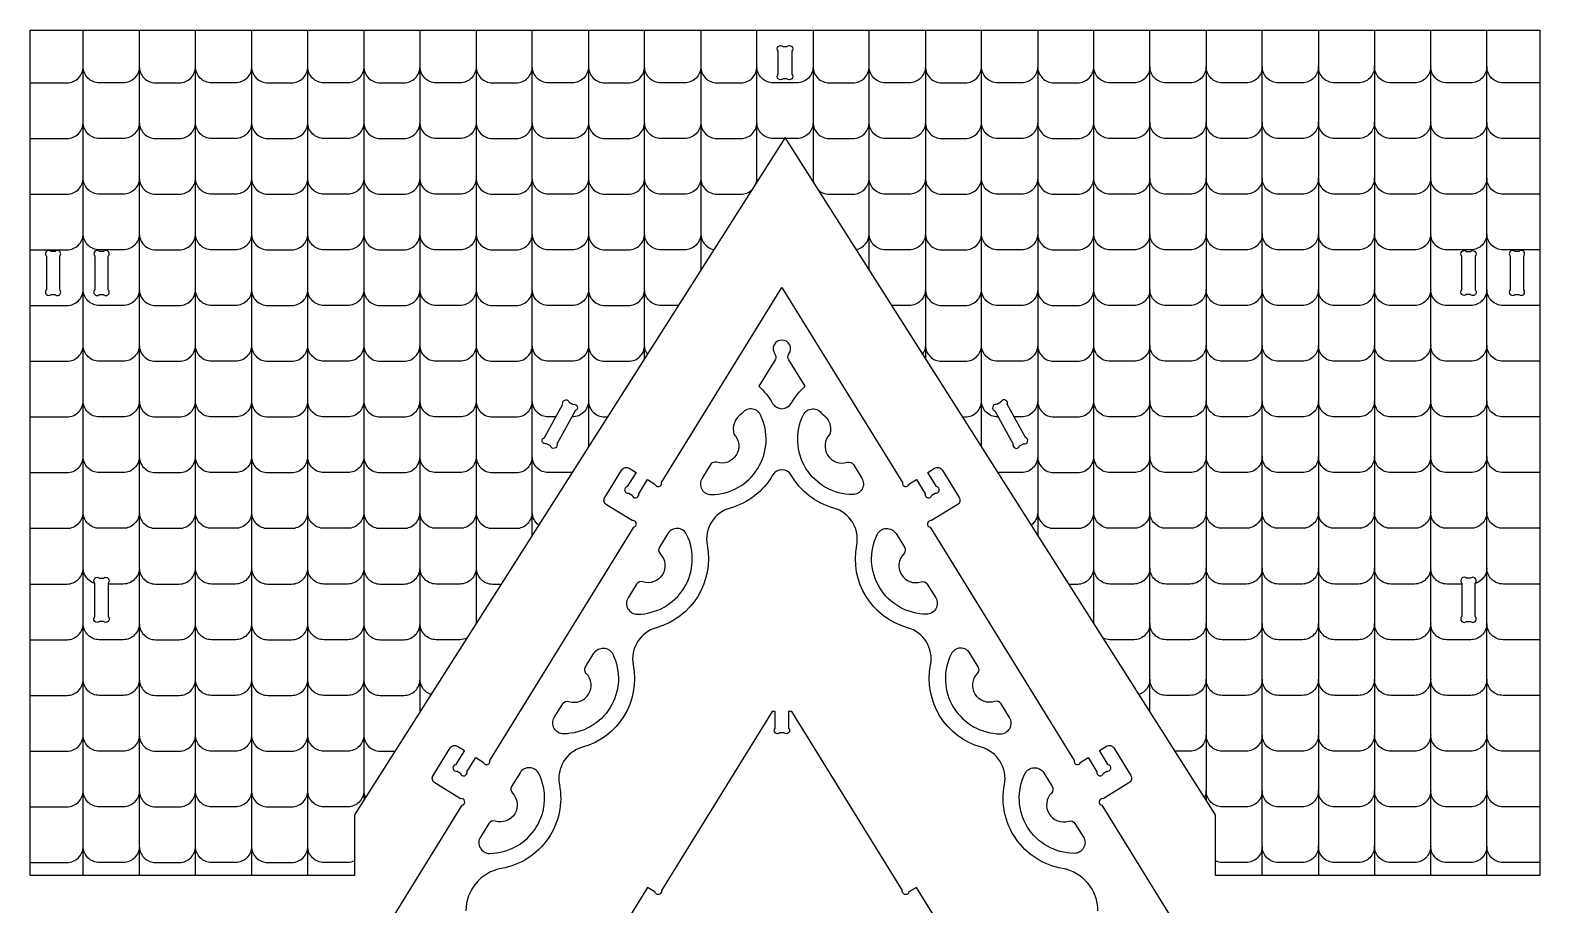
# Model space of a CAD drawing. Extents: x 3386 to 4524, y 988 to 1722.
# Drawn here: x 3609.8 to 3946.6, y 1273.4 to 1468.5 of the extents above; entities that cross this region are included whole.
import ezdxf

# ---------------------------------------------------------------- set-up
doc = ezdxf.new("R2010")
doc.units = 0
doc.header["$MEASUREMENT"] = 0
doc.layers.add('LAYER1', color=18, linetype='CONTINUOUS')

msp = doc.modelspace()

# ---------------------------------------------------------------- linework, layer by layer
at = {"layer": 'LAYER1'}
msp.add_lwpolyline([(3682.21, 1293.49), (3682.21, 1279.98), (3609.85, 1279.98), (3609.85, 1468.47), (3946.57, 1468.47), (3946.57, 1279.98), (3874.21, 1279.98), (3874.21, 1293.49), (3778.21, 1444.53)], close=True, dxfattribs=at)
for points in [[(3621.66, 1279.98), (3621.66, 1468.47)], [(3634.19, 1468.47), (3634.19, 1279.98)], [(3646.71, 1279.98), (3646.71, 1468.47)], [(3659.23, 1468.47), (3659.23, 1279.98)], [(3671.76, 1279.98), (3671.76, 1468.47)], [(3684.28, 1468.47), (3684.28, 1296.75)], [(3696.8, 1316.46), (3696.8, 1468.47)], [(3709.33, 1468.47), (3709.33, 1336.16)], [(3721.85, 1355.86), (3721.85, 1468.47)], [(3734.38, 1468.47), (3734.38, 1375.57)], [(3746.9, 1395.27), (3746.9, 1468.47)], [(3759.42, 1468.47), (3759.42, 1414.98)], [(3771.95, 1434.68), (3771.95, 1468.47)], [(3784.47, 1468.47), (3784.47, 1434.68)], [(3796.99, 1414.98), (3796.99, 1468.47)], [(3809.52, 1468.47), (3809.52, 1395.27)], [(3822.04, 1375.57), (3822.04, 1468.47)], [(3834.57, 1468.47), (3834.57, 1355.86)], [(3847.09, 1336.16), (3847.09, 1468.47)], [(3859.61, 1316.46), (3859.61, 1468.47)], [(3872.14, 1468.47), (3872.14, 1296.75)], [(3884.66, 1279.98), (3884.66, 1468.47)], [(3897.18, 1468.47), (3897.18, 1279.98)], [(3909.71, 1468.47), (3909.71, 1279.98)], [(3922.23, 1279.98), (3922.23, 1468.47)], [(3934.76, 1279.98), (3934.76, 1468.47)]]:
    msp.add_lwpolyline(points, dxfattribs=at)
for points in [[(3779.71, 1463.76), (3779.71, 1458.68, -1), (3778.65, 1457.62), (3777.77, 1457.62, -1), (3776.71, 1458.68), (3776.71, 1463.76, -1), (3777.77, 1464.82), (3778.65, 1464.82, -1)], [(3613.45, 1418.05), (3613.45, 1410.57, 1), (3614.51, 1409.51), (3615.39, 1409.51, 1), (3616.45, 1410.57), (3616.45, 1418.05, 1), (3615.39, 1419.11), (3614.51, 1419.11, 1)], [(3624.25, 1418.05), (3624.25, 1410.57, 1), (3625.31, 1409.51), (3626.19, 1409.51, 1), (3627.25, 1410.57), (3627.25, 1418.05, 1), (3626.19, 1419.11), (3625.31, 1419.11, 1)], [(3930.23, 1419.11), (3931.11, 1419.11, -1), (3932.17, 1418.05), (3932.17, 1410.57, -1), (3931.11, 1409.51), (3930.23, 1409.51, -1), (3929.17, 1410.57), (3929.17, 1418.05, -1)], [(3939.97, 1418.05), (3939.97, 1410.57, 1), (3941.03, 1409.51), (3941.91, 1409.51, 1), (3942.97, 1410.57), (3942.97, 1418.05, 1), (3941.91, 1419.11), (3941.03, 1419.11, 1)], [(3775.45, 1385.25, 0.575498), (3779.6, 1385.25, -0.077363), (3782.68, 1389.06), (3779.05, 1394.94, -0.303894), (3779.1, 1396.27, 0.612281), (3777.52, 1399.37, 0.612281), (3775.94, 1396.27, -0.303894), (3775.99, 1394.94), (3772.36, 1389.06, -0.077363)], [(3731.38, 1383.57), (3727.34, 1376.16, -1), (3725.89, 1375.74), (3725.01, 1376.22, -1), (3724.59, 1377.66), (3728.63, 1385.06, -1), (3730.07, 1385.49), (3730.95, 1385.01, -1)], [(3759.7, 1368.56, 0.589932), (3761.76, 1364.9, 0.55259), (3772.74, 1382.68, 0.589932), (3768.54, 1382.88, 0.344768), (3766.83, 1378.38, -0.782555), (3762.96, 1372.11, 0.344768), (3761.58, 1371.6)], [(3795.34, 1368.56, -0.589932), (3793.28, 1364.9, -0.55259), (3782.3, 1382.68, -0.589932), (3786.5, 1382.88, -0.344768), (3788.21, 1378.38, 0.782555), (3792.08, 1372.11, -0.344768), (3793.47, 1371.6)], [(3825.04, 1383.57), (3829.08, 1376.16, 1), (3830.52, 1375.74), (3831.4, 1376.22, 1), (3831.83, 1377.66), (3827.79, 1385.06, 1), (3826.34, 1385.49), (3825.46, 1385.01, 1)], [(3745.1, 1344.93), (3743.22, 1341.89, 0.589932), (3745.29, 1338.23, 0.55259), (3756.27, 1356.01, 0.589932), (3752.07, 1356.21), (3750.19, 1353.17, 0.344768), (3750.36, 1351.7, -0.782555), (3746.49, 1345.44, 0.344768)], [(3809.94, 1344.93), (3811.82, 1341.89, -0.589932), (3809.76, 1338.23, -0.55259), (3798.78, 1356.01, -0.589932), (3802.97, 1356.21), (3804.85, 1353.17, -0.344768), (3804.69, 1351.7, 0.782555), (3808.55, 1345.44, -0.344768)], [(3625.31, 1346.23), (3626.19, 1346.23, -1), (3627.25, 1345.17), (3627.25, 1337.7, -1), (3626.19, 1336.63), (3625.31, 1336.63, -1), (3624.25, 1337.7), (3624.25, 1345.17, -1)], [(3929.17, 1345.17), (3929.17, 1337.7, 1), (3930.23, 1336.63), (3931.11, 1336.63, 1), (3932.17, 1337.7), (3932.17, 1345.17, 1), (3931.11, 1346.23), (3930.23, 1346.23, 1)], [(3728.63, 1318.25, -0.344768), (3730.01, 1318.76, 0.782555), (3733.88, 1325.03, -0.344768), (3733.72, 1326.5), (3735.59, 1329.53, -0.589932), (3739.79, 1329.33, -0.55259), (3728.81, 1311.55, -0.589932), (3726.75, 1315.21)], [(3826.42, 1318.25, 0.344768), (3825.03, 1318.76, -0.782555), (3821.16, 1325.03, 0.344768), (3821.32, 1326.5), (3819.45, 1329.53, 0.589932), (3815.25, 1329.33, 0.55259), (3826.23, 1311.55, 0.589932), (3828.29, 1315.21)], [(3712.15, 1291.58), (3710.27, 1288.54, 0.589932), (3712.34, 1284.88, 0.55259), (3723.32, 1302.66, 0.589932), (3719.12, 1302.86), (3717.24, 1299.82, 0.344768), (3717.41, 1298.35, -0.782555), (3713.54, 1292.09, 0.344768)], [(3842.89, 1291.58), (3844.77, 1288.54, -0.589932), (3842.71, 1284.88, -0.55259), (3831.73, 1302.66, -0.589932), (3835.92, 1302.86), (3837.8, 1299.82, -0.344768), (3837.64, 1298.35, 0.782555), (3841.5, 1292.09, -0.344768)]]:
    msp.add_lwpolyline(points, format="xyb", close=True, dxfattribs=at)
for points in [[(3609.85, 1456.74), (3618.06, 1456.74, 0.414214), (3621.66, 1460.34)], [(3634.19, 1460.34, -0.414214), (3630.59, 1456.74), (3625.26, 1456.74, -0.414214), (3621.66, 1460.34)], [(3634.19, 1460.34, 0.414214), (3637.79, 1456.74), (3643.11, 1456.74, 0.414214), (3646.71, 1460.34)], [(3659.23, 1460.34, -0.414214), (3655.63, 1456.74), (3650.31, 1456.74, -0.414214), (3646.71, 1460.34)], [(3659.23, 1460.34, 0.414214), (3662.83, 1456.74), (3668.16, 1456.74, 0.414214), (3671.76, 1460.34)], [(3684.28, 1460.34, -0.414214), (3680.68, 1456.74), (3675.36, 1456.74, -0.414214), (3671.76, 1460.34)], [(3684.28, 1460.34, 0.414214), (3687.88, 1456.74), (3693.2, 1456.74, 0.414214), (3696.8, 1460.34)], [(3709.33, 1460.34, -0.414214), (3705.73, 1456.74), (3700.4, 1456.74, -0.414214), (3696.8, 1460.34)], [(3709.33, 1460.34, 0.414214), (3712.93, 1456.74), (3718.25, 1456.74, 0.414214), (3721.85, 1460.34)], [(3734.38, 1460.34, -0.414214), (3730.78, 1456.74), (3725.45, 1456.74, -0.414214), (3721.85, 1460.34)], [(3734.38, 1460.34, 0.414214), (3737.98, 1456.74), (3743.3, 1456.74, 0.414214), (3746.9, 1460.34)], [(3759.42, 1460.34, -0.414214), (3755.82, 1456.74), (3750.5, 1456.74, -0.414214), (3746.9, 1460.34)], [(3759.42, 1460.34, 0.414214), (3763.02, 1456.74), (3768.35, 1456.74, 0.414214), (3771.95, 1460.34)], [(3784.47, 1460.34, -0.414214), (3780.87, 1456.74), (3775.55, 1456.74, -0.414214), (3771.95, 1460.34)], [(3784.47, 1460.34, 0.414214), (3788.07, 1456.74), (3793.39, 1456.74, 0.414214), (3796.99, 1460.34)], [(3809.52, 1460.34, -0.414214), (3805.92, 1456.74), (3800.59, 1456.74, -0.414214), (3796.99, 1460.34)], [(3809.52, 1460.34, 0.414214), (3813.12, 1456.74), (3818.44, 1456.74, 0.414214), (3822.04, 1460.34)], [(3834.57, 1460.34, -0.414214), (3830.97, 1456.74), (3825.64, 1456.74, -0.414214), (3822.04, 1460.34)], [(3834.57, 1460.34, 0.414214), (3838.17, 1456.74), (3843.49, 1456.74, 0.414214), (3847.09, 1460.34)], [(3859.61, 1460.34, -0.414214), (3856.01, 1456.74), (3850.69, 1456.74, -0.414214), (3847.09, 1460.34)], [(3872.14, 1460.34, -0.414214), (3868.54, 1456.74), (3863.21, 1456.74, -0.414214), (3859.61, 1460.34)], [(3884.66, 1460.34, -0.414214), (3881.06, 1456.74), (3875.74, 1456.74, -0.414214), (3872.14, 1460.34)], [(3897.18, 1460.34, -0.414214), (3893.58, 1456.74), (3888.26, 1456.74, -0.414214), (3884.66, 1460.34)], [(3909.71, 1460.34, -0.414214), (3906.11, 1456.74), (3900.78, 1456.74, -0.414214), (3897.18, 1460.34)], [(3922.23, 1460.34, -0.414214), (3918.63, 1456.74), (3913.31, 1456.74, -0.414214), (3909.71, 1460.34)], [(3934.76, 1460.34, -0.414214), (3931.16, 1456.74), (3925.83, 1456.74, -0.414214), (3922.23, 1460.34)], [(3946.57, 1456.74), (3938.36, 1456.74, -0.414214), (3934.76, 1460.34)], [(3609.85, 1444.32), (3618.06, 1444.32, 0.414214), (3621.66, 1447.92)], [(3634.19, 1447.92, -0.414214), (3630.59, 1444.32), (3625.26, 1444.32, -0.414214), (3621.66, 1447.92)], [(3634.19, 1447.92, 0.414214), (3637.79, 1444.32), (3643.11, 1444.32, 0.414214), (3646.71, 1447.92)], [(3659.23, 1447.92, -0.414214), (3655.63, 1444.32), (3650.31, 1444.32, -0.414214), (3646.71, 1447.92)], [(3659.23, 1447.92, 0.414214), (3662.83, 1444.32), (3668.16, 1444.32, 0.414214), (3671.76, 1447.92)], [(3684.28, 1447.92, -0.414214), (3680.68, 1444.32), (3675.36, 1444.32, -0.414214), (3671.76, 1447.92)], [(3684.28, 1447.92, 0.414214), (3687.88, 1444.32), (3693.2, 1444.32, 0.414214), (3696.8, 1447.92)], [(3709.33, 1447.92, -0.414214), (3705.73, 1444.32), (3700.4, 1444.32, -0.414214), (3696.8, 1447.92)], [(3709.33, 1447.92, 0.414214), (3712.93, 1444.32), (3718.25, 1444.32, 0.414214), (3721.85, 1447.92)], [(3734.38, 1447.92, -0.414214), (3730.78, 1444.32), (3725.45, 1444.32, -0.414214), (3721.85, 1447.92)], [(3734.38, 1447.92, 0.414214), (3737.98, 1444.32), (3743.3, 1444.32, 0.414214), (3746.9, 1447.92)], [(3759.42, 1447.92, -0.414214), (3755.82, 1444.32), (3750.5, 1444.32, -0.414214), (3746.9, 1447.92)], [(3759.42, 1447.92, 0.414214), (3763.02, 1444.32), (3768.35, 1444.32, 0.414214), (3771.95, 1447.92)], [(3778.08, 1444.32), (3775.55, 1444.32, -0.414214), (3771.95, 1447.92)], [(3784.47, 1447.92, -0.414214), (3780.87, 1444.32), (3778.34, 1444.32)], [(3784.47, 1447.92, 0.414214), (3788.07, 1444.32), (3793.39, 1444.32, 0.414214), (3796.99, 1447.92)], [(3809.52, 1447.92, -0.414214), (3805.92, 1444.32), (3800.59, 1444.32, -0.414214), (3796.99, 1447.92)], [(3809.52, 1447.92, 0.414214), (3813.12, 1444.32), (3818.44, 1444.32, 0.414214), (3822.04, 1447.92)], [(3834.57, 1447.92, -0.414214), (3830.97, 1444.32), (3825.64, 1444.32, -0.414214), (3822.04, 1447.92)], [(3834.57, 1447.92, 0.414214), (3838.17, 1444.32), (3843.49, 1444.32, 0.414214), (3847.09, 1447.92)], [(3859.61, 1447.92, -0.414214), (3856.01, 1444.32), (3850.69, 1444.32, -0.414214), (3847.09, 1447.92)], [(3872.14, 1447.92, -0.414214), (3868.54, 1444.32), (3863.21, 1444.32, -0.414214), (3859.61, 1447.92)], [(3884.66, 1447.92, -0.414214), (3881.06, 1444.32), (3875.74, 1444.32, -0.414214), (3872.14, 1447.92)], [(3897.18, 1447.92, -0.414214), (3893.58, 1444.32), (3888.26, 1444.32, -0.414214), (3884.66, 1447.92)], [(3909.71, 1447.92, -0.414214), (3906.11, 1444.32), (3900.78, 1444.32, -0.414214), (3897.18, 1447.92)], [(3922.23, 1447.92, -0.414214), (3918.63, 1444.32), (3913.31, 1444.32, -0.414214), (3909.71, 1447.92)], [(3934.76, 1447.92, -0.414214), (3931.16, 1444.32), (3925.83, 1444.32, -0.414214), (3922.23, 1447.92)], [(3946.57, 1444.32), (3938.36, 1444.32, -0.414214), (3934.76, 1447.92)], [(3609.85, 1431.9), (3618.06, 1431.9, 0.414214), (3621.66, 1435.5)], [(3634.19, 1435.5, -0.414214), (3630.59, 1431.9), (3625.26, 1431.9, -0.414214), (3621.66, 1435.5)], [(3634.19, 1435.5, 0.414214), (3637.79, 1431.9), (3643.11, 1431.9, 0.414214), (3646.71, 1435.5)], [(3659.23, 1435.5, -0.414214), (3655.63, 1431.9), (3650.31, 1431.9, -0.414214), (3646.71, 1435.5)], [(3659.23, 1435.5, 0.414214), (3662.83, 1431.9), (3668.16, 1431.9, 0.414214), (3671.76, 1435.5)], [(3684.28, 1435.5, -0.414214), (3680.68, 1431.9), (3675.36, 1431.9, -0.414214), (3671.76, 1435.5)], [(3684.28, 1435.5, 0.414214), (3687.88, 1431.9), (3693.2, 1431.9, 0.414214), (3696.8, 1435.5)], [(3709.33, 1435.5, -0.414214), (3705.73, 1431.9), (3700.4, 1431.9, -0.414214), (3696.8, 1435.5)], [(3709.33, 1435.5, 0.414214), (3712.93, 1431.9), (3718.25, 1431.9, 0.414214), (3721.85, 1435.5)], [(3734.38, 1435.5, -0.414214), (3730.78, 1431.9), (3725.45, 1431.9, -0.414214), (3721.85, 1435.5)], [(3734.38, 1435.5, 0.414214), (3737.98, 1431.9), (3743.3, 1431.9, 0.414214), (3746.9, 1435.5)], [(3759.42, 1435.5, -0.414214), (3755.82, 1431.9), (3750.5, 1431.9, -0.414214), (3746.9, 1435.5)], [(3759.42, 1435.5, 0.414214), (3763.02, 1431.9), (3768.35, 1431.9, 0.188396), (3770.79, 1432.86)], [(3771.78, 1434.42, 0.076751), (3771.95, 1435.5)], [(3772.02, 1434.79, -0.049716), (3771.95, 1435.5)], [(3784.47, 1435.5, -0.049716), (3784.4, 1434.79)], [(3784.47, 1435.5, 0.076751), (3784.64, 1434.42)], [(3785.63, 1432.86, 0.188396), (3788.07, 1431.9), (3793.39, 1431.9, 0.414214), (3796.99, 1435.5)], [(3809.52, 1435.5, -0.414214), (3805.92, 1431.9), (3800.59, 1431.9, -0.414214), (3796.99, 1435.5)], [(3809.52, 1435.5, 0.414214), (3813.12, 1431.9), (3818.44, 1431.9, 0.414214), (3822.04, 1435.5)], [(3834.57, 1435.5, -0.414214), (3830.97, 1431.9), (3825.64, 1431.9, -0.414214), (3822.04, 1435.5)], [(3834.57, 1435.5, 0.414214), (3838.17, 1431.9), (3843.49, 1431.9, 0.414214), (3847.09, 1435.5)], [(3859.61, 1435.5, -0.414214), (3856.01, 1431.9), (3850.69, 1431.9, -0.414214), (3847.09, 1435.5)], [(3872.14, 1435.5, -0.414214), (3868.54, 1431.9), (3863.21, 1431.9, -0.414214), (3859.61, 1435.5)], [(3884.66, 1435.5, -0.414214), (3881.06, 1431.9), (3875.74, 1431.9, -0.414214), (3872.14, 1435.5)], [(3897.18, 1435.5, -0.414214), (3893.58, 1431.9), (3888.26, 1431.9, -0.414214), (3884.66, 1435.5)], [(3909.71, 1435.5, -0.414214), (3906.11, 1431.9), (3900.78, 1431.9, -0.414214), (3897.18, 1435.5)], [(3922.23, 1435.5, -0.414214), (3918.63, 1431.9), (3913.31, 1431.9, -0.414214), (3909.71, 1435.5)], [(3934.76, 1435.5, -0.414214), (3931.16, 1431.9), (3925.83, 1431.9, -0.414214), (3922.23, 1435.5)], [(3946.57, 1431.9), (3938.36, 1431.9, -0.414214), (3934.76, 1435.5)], [(3609.85, 1419.48), (3618.06, 1419.48, 0.414214), (3621.66, 1423.08)], [(3634.19, 1423.08, -0.414214), (3630.59, 1419.48), (3625.26, 1419.48, -0.414214), (3621.66, 1423.08)], [(3634.19, 1423.08, 0.414214), (3637.79, 1419.48), (3643.11, 1419.48, 0.414214), (3646.71, 1423.08)], [(3659.23, 1423.08, -0.414214), (3655.63, 1419.48), (3650.31, 1419.48, -0.414214), (3646.71, 1423.08)], [(3659.23, 1423.08, 0.414214), (3662.83, 1419.48), (3668.16, 1419.48, 0.414214), (3671.76, 1423.08)], [(3684.28, 1423.08, -0.414214), (3680.68, 1419.48), (3675.36, 1419.48, -0.414214), (3671.76, 1423.08)], [(3684.28, 1423.08, 0.414214), (3687.88, 1419.48), (3693.2, 1419.48, 0.414214), (3696.8, 1423.08)], [(3709.33, 1423.08, -0.414214), (3705.73, 1419.48), (3700.4, 1419.48, -0.414214), (3696.8, 1423.08)], [(3709.33, 1423.08, 0.414214), (3712.93, 1419.48), (3718.25, 1419.48, 0.414214), (3721.85, 1423.08)], [(3734.38, 1423.08, -0.414214), (3730.78, 1419.48), (3725.45, 1419.48, -0.414214), (3721.85, 1423.08)], [(3734.38, 1423.08, 0.414214), (3737.98, 1419.48), (3743.3, 1419.48, 0.414214), (3746.9, 1423.08)], [(3759.42, 1423.08, -0.414214), (3755.82, 1419.48), (3750.5, 1419.48, -0.414214), (3746.9, 1423.08)], [(3759.42, 1423.08, 0.358552), (3762.33, 1419.55)], [(3794.09, 1419.55, 0.358552), (3796.99, 1423.08)], [(3809.52, 1423.08, -0.414214), (3805.92, 1419.48), (3800.59, 1419.48, -0.414214), (3796.99, 1423.08)], [(3809.52, 1423.08, 0.414214), (3813.12, 1419.48), (3818.44, 1419.48, 0.414214), (3822.04, 1423.08)], [(3834.57, 1423.08, -0.414214), (3830.97, 1419.48), (3825.64, 1419.48, -0.414214), (3822.04, 1423.08)], [(3834.57, 1423.08, 0.414214), (3838.17, 1419.48), (3843.49, 1419.48, 0.414214), (3847.09, 1423.08)], [(3859.61, 1423.08, -0.414214), (3856.01, 1419.48), (3850.69, 1419.48, -0.414214), (3847.09, 1423.08)], [(3872.14, 1423.08, -0.414214), (3868.54, 1419.48), (3863.21, 1419.48, -0.414214), (3859.61, 1423.08)], [(3884.66, 1423.08, -0.414214), (3881.06, 1419.48), (3875.74, 1419.48, -0.414214), (3872.14, 1423.08)], [(3897.18, 1423.08, -0.414214), (3893.58, 1419.48), (3888.26, 1419.48, -0.414214), (3884.66, 1423.08)], [(3909.71, 1423.08, -0.414214), (3906.11, 1419.48), (3900.78, 1419.48, -0.414214), (3897.18, 1423.08)], [(3922.23, 1423.08, -0.414214), (3918.63, 1419.48), (3913.31, 1419.48, -0.414214), (3909.71, 1423.08)], [(3934.76, 1423.08, -0.414214), (3931.16, 1419.48), (3925.83, 1419.48, -0.414214), (3922.23, 1423.08)], [(3946.57, 1419.48), (3938.36, 1419.48, -0.414214), (3934.76, 1423.08)], [(3682.24, 1256.85), (3706.19, 1295.62, 1), (3705.84, 1297.09), (3700.11, 1300.63, -0.414214), (3699.72, 1302.28), (3703.5, 1308.4, -0.414214), (3705.15, 1308.79), (3706.69, 1307.85), (3704.72, 1304.67, 1), (3705.07, 1303.21), (3705.81, 1302.75, 1), (3707.27, 1303.09), (3709.24, 1306.27), (3710.89, 1305.25, 1), (3712.35, 1305.6), (3744.48, 1357.62, 1), (3744.14, 1359.09), (3738.4, 1362.63, -0.414214), (3738.01, 1364.28), (3741.8, 1370.4, -0.414214), (3743.45, 1370.8), (3744.98, 1369.85), (3743.02, 1366.67, 1), (3743.36, 1365.21), (3744.11, 1364.75, 1), (3745.57, 1365.09), (3747.53, 1368.27), (3749.18, 1367.25, 1), (3750.64, 1367.6), (3777.52, 1411.12), (3804.4, 1367.6, 1), (3805.86, 1367.25), (3807.51, 1368.27), (3809.47, 1365.09, 1), (3810.94, 1364.75), (3811.68, 1365.21, 1), (3812.03, 1366.67), (3810.06, 1369.85), (3811.59, 1370.8, -0.414214), (3813.25, 1370.4), (3817.03, 1364.28, -0.414214), (3816.64, 1362.63), (3810.91, 1359.09, 1), (3810.56, 1357.62), (3842.69, 1305.6, 1), (3844.16, 1305.25), (3845.81, 1306.27), (3847.77, 1303.09, 1), (3849.23, 1302.75), (3849.98, 1303.21, 1), (3850.32, 1304.67), (3848.36, 1307.85), (3849.89, 1308.79, -0.414214), (3851.54, 1308.4), (3855.32, 1302.28, -0.414214), (3854.93, 1300.63), (3849.2, 1297.09, 1), (3848.86, 1295.62), (3872.81, 1256.85, -0.139213)], [(3609.85, 1407.06), (3618.06, 1407.06, 0.414214), (3621.66, 1410.66)], [(3634.19, 1410.66, -0.414214), (3630.59, 1407.06), (3625.26, 1407.06, -0.414214), (3621.66, 1410.66)], [(3634.19, 1410.66, 0.414214), (3637.79, 1407.06), (3643.11, 1407.06, 0.414214), (3646.71, 1410.66)], [(3659.23, 1410.66, -0.414214), (3655.63, 1407.06), (3650.31, 1407.06, -0.414214), (3646.71, 1410.66)], [(3659.23, 1410.66, 0.414214), (3662.83, 1407.06), (3668.16, 1407.06, 0.414214), (3671.76, 1410.66)], [(3684.28, 1410.66, -0.414214), (3680.68, 1407.06), (3675.36, 1407.06, -0.414214), (3671.76, 1410.66)], [(3684.28, 1410.66, 0.414214), (3687.88, 1407.06), (3693.2, 1407.06, 0.414214), (3696.8, 1410.66)], [(3709.33, 1410.66, -0.414214), (3705.73, 1407.06), (3700.4, 1407.06, -0.414214), (3696.8, 1410.66)], [(3709.33, 1410.66, 0.414214), (3712.93, 1407.06), (3718.25, 1407.06, 0.414214), (3721.85, 1410.66)], [(3734.38, 1410.66, -0.414214), (3730.78, 1407.06), (3725.45, 1407.06, -0.414214), (3721.85, 1410.66)], [(3734.38, 1410.66, 0.414214), (3737.98, 1407.06), (3743.3, 1407.06, 0.414214), (3746.9, 1410.66)], [(3754.39, 1407.06), (3750.5, 1407.06, -0.414214), (3746.9, 1410.66)], [(3809.52, 1410.66, -0.414214), (3805.92, 1407.06), (3802.02, 1407.06)], [(3809.52, 1410.66, 0.414214), (3813.12, 1407.06), (3818.44, 1407.06, 0.414214), (3822.04, 1410.66)], [(3834.57, 1410.66, -0.414214), (3830.97, 1407.06), (3825.64, 1407.06, -0.414214), (3822.04, 1410.66)], [(3834.57, 1410.66, 0.414214), (3838.17, 1407.06), (3843.49, 1407.06, 0.414214), (3847.09, 1410.66)], [(3859.61, 1410.66, -0.414214), (3856.01, 1407.06), (3850.69, 1407.06, -0.414214), (3847.09, 1410.66)], [(3872.14, 1410.66, -0.414214), (3868.54, 1407.06), (3863.21, 1407.06, -0.414214), (3859.61, 1410.66)], [(3884.66, 1410.66, -0.414214), (3881.06, 1407.06), (3875.74, 1407.06, -0.414214), (3872.14, 1410.66)], [(3897.18, 1410.66, -0.414214), (3893.58, 1407.06), (3888.26, 1407.06, -0.414214), (3884.66, 1410.66)], [(3909.71, 1410.66, -0.414214), (3906.11, 1407.06), (3900.78, 1407.06, -0.414214), (3897.18, 1410.66)], [(3922.23, 1410.66, -0.414214), (3918.63, 1407.06), (3913.31, 1407.06, -0.414214), (3909.71, 1410.66)], [(3934.76, 1410.66, -0.414214), (3931.16, 1407.06), (3925.83, 1407.06, -0.414214), (3922.23, 1410.66)], [(3946.57, 1407.06), (3938.36, 1407.06, -0.414214), (3934.76, 1410.66)], [(3609.85, 1394.64), (3618.06, 1394.64, 0.414214), (3621.66, 1398.24)], [(3634.19, 1398.24, -0.414214), (3630.59, 1394.64), (3625.26, 1394.64, -0.414214), (3621.66, 1398.24)], [(3634.19, 1398.24, 0.414214), (3637.79, 1394.64), (3643.11, 1394.64, 0.414214), (3646.71, 1398.24)], [(3659.23, 1398.24, -0.414214), (3655.63, 1394.64), (3650.31, 1394.64, -0.414214), (3646.71, 1398.24)], [(3659.23, 1398.24, 0.414214), (3662.83, 1394.64), (3668.16, 1394.64, 0.414214), (3671.76, 1398.24)], [(3684.28, 1398.24, -0.414214), (3680.68, 1394.64), (3675.36, 1394.64, -0.414214), (3671.76, 1398.24)], [(3684.28, 1398.24, 0.414214), (3687.88, 1394.64), (3693.2, 1394.64, 0.414214), (3696.8, 1398.24)], [(3709.33, 1398.24, -0.414214), (3705.73, 1394.64), (3700.4, 1394.64, -0.414214), (3696.8, 1398.24)], [(3709.33, 1398.24, 0.414214), (3712.93, 1394.64), (3718.25, 1394.64, 0.414214), (3721.85, 1398.24)], [(3734.38, 1398.24, -0.414214), (3730.78, 1394.64), (3725.45, 1394.64, -0.414214), (3721.85, 1398.24)], [(3734.38, 1398.24, 0.414214), (3737.98, 1394.64), (3743.3, 1394.64, 0.414214), (3746.9, 1398.24)], [(3747.51, 1396.24, -0.14901), (3746.9, 1398.24)], [(3809.52, 1398.24, -0.14901), (3808.91, 1396.24)], [(3809.52, 1398.24, 0.414214), (3813.12, 1394.64), (3818.44, 1394.64, 0.414214), (3822.04, 1398.24)], [(3834.57, 1398.24, -0.414214), (3830.97, 1394.64), (3825.64, 1394.64, -0.414214), (3822.04, 1398.24)], [(3834.57, 1398.24, 0.414214), (3838.17, 1394.64), (3843.49, 1394.64, 0.414214), (3847.09, 1398.24)], [(3859.61, 1398.24, -0.414214), (3856.01, 1394.64), (3850.69, 1394.64, -0.414214), (3847.09, 1398.24)], [(3872.14, 1398.24, -0.414214), (3868.54, 1394.64), (3863.21, 1394.64, -0.414214), (3859.61, 1398.24)], [(3884.66, 1398.24, -0.414214), (3881.06, 1394.64), (3875.74, 1394.64, -0.414214), (3872.14, 1398.24)], [(3897.18, 1398.24, -0.414214), (3893.58, 1394.64), (3888.26, 1394.64, -0.414214), (3884.66, 1398.24)], [(3909.71, 1398.24, -0.414214), (3906.11, 1394.64), (3900.78, 1394.64, -0.414214), (3897.18, 1398.24)], [(3922.23, 1398.24, -0.414214), (3918.63, 1394.64), (3913.31, 1394.64, -0.414214), (3909.71, 1398.24)], [(3934.76, 1398.24, -0.414214), (3931.16, 1394.64), (3925.83, 1394.64, -0.414214), (3922.23, 1398.24)], [(3946.57, 1394.64), (3938.36, 1394.64, -0.414214), (3934.76, 1398.24)], [(3609.85, 1382.22), (3618.06, 1382.22, 0.414214), (3621.66, 1385.82)], [(3634.19, 1385.82, -0.414214), (3630.59, 1382.22), (3625.26, 1382.22, -0.414214), (3621.66, 1385.82)], [(3634.19, 1385.82, 0.414214), (3637.79, 1382.22), (3643.11, 1382.22, 0.414214), (3646.71, 1385.82)], [(3659.23, 1385.82, -0.414214), (3655.63, 1382.22), (3650.31, 1382.22, -0.414214), (3646.71, 1385.82)], [(3659.23, 1385.82, 0.414214), (3662.83, 1382.22), (3668.16, 1382.22, 0.414214), (3671.76, 1385.82)], [(3684.28, 1385.82, -0.414214), (3680.68, 1382.22), (3675.36, 1382.22, -0.414214), (3671.76, 1385.82)], [(3684.28, 1385.82, 0.414214), (3687.88, 1382.22), (3693.2, 1382.22, 0.414214), (3696.8, 1385.82)], [(3709.33, 1385.82, -0.414214), (3705.73, 1382.22), (3700.4, 1382.22, -0.414214), (3696.8, 1385.82)], [(3709.33, 1385.82, 0.414214), (3712.93, 1382.22), (3718.25, 1382.22, 0.414214), (3721.85, 1385.82)], [(3727.08, 1382.22), (3725.45, 1382.22, -0.414214), (3721.85, 1385.82)], [(3734.38, 1385.82, -0.414214), (3730.78, 1382.22), (3730.64, 1382.22)], [(3734.38, 1385.82, 0.414214), (3737.98, 1382.22), (3738.61, 1382.22)], [(3817.81, 1382.22), (3818.44, 1382.22, 0.414214), (3822.04, 1385.82)], [(3825.77, 1382.22), (3825.64, 1382.22, -0.414214), (3822.04, 1385.82)], [(3834.57, 1385.82, -0.414214), (3830.97, 1382.22), (3829.34, 1382.22)], [(3834.57, 1385.82, 0.414214), (3838.17, 1382.22), (3843.49, 1382.22, 0.414214), (3847.09, 1385.82)], [(3859.61, 1385.82, -0.414214), (3856.01, 1382.22), (3850.69, 1382.22, -0.414214), (3847.09, 1385.82)], [(3872.14, 1385.82, -0.414214), (3868.54, 1382.22), (3863.21, 1382.22, -0.414214), (3859.61, 1385.82)], [(3884.66, 1385.82, -0.414214), (3881.06, 1382.22), (3875.74, 1382.22, -0.414214), (3872.14, 1385.82)], [(3897.18, 1385.82, -0.414214), (3893.58, 1382.22), (3888.26, 1382.22, -0.414214), (3884.66, 1385.82)], [(3909.71, 1385.82, -0.414214), (3906.11, 1382.22), (3900.78, 1382.22, -0.414214), (3897.18, 1385.82)], [(3922.23, 1385.82, -0.414214), (3918.63, 1382.22), (3913.31, 1382.22, -0.414214), (3909.71, 1385.82)], [(3934.76, 1385.82, -0.414214), (3931.16, 1382.22), (3925.83, 1382.22, -0.414214), (3922.23, 1385.82)], [(3946.57, 1382.22), (3938.36, 1382.22, -0.414214), (3934.76, 1385.82)], [(3609.85, 1369.8), (3618.06, 1369.8, 0.414214), (3621.66, 1373.4)], [(3634.19, 1373.4, -0.414214), (3630.59, 1369.8), (3625.26, 1369.8, -0.414214), (3621.66, 1373.4)], [(3634.19, 1373.4, 0.414214), (3637.79, 1369.8), (3643.11, 1369.8, 0.414214), (3646.71, 1373.4)], [(3659.23, 1373.4, -0.414214), (3655.63, 1369.8), (3650.31, 1369.8, -0.414214), (3646.71, 1373.4)], [(3659.23, 1373.4, 0.414214), (3662.83, 1369.8), (3668.16, 1369.8, 0.414214), (3671.76, 1373.4)], [(3684.28, 1373.4, -0.414214), (3680.68, 1369.8), (3675.36, 1369.8, -0.414214), (3671.76, 1373.4)], [(3684.28, 1373.4, 0.414214), (3687.88, 1369.8), (3693.2, 1369.8, 0.414214), (3696.8, 1373.4)], [(3709.33, 1373.4, -0.414214), (3705.73, 1369.8), (3700.4, 1369.8, -0.414214), (3696.8, 1373.4)], [(3709.33, 1373.4, 0.414214), (3712.93, 1369.8), (3718.25, 1369.8, 0.414214), (3721.85, 1373.4)], [(3730.71, 1369.8), (3725.45, 1369.8, -0.414214), (3721.85, 1373.4)], [(3834.57, 1373.4, -0.414214), (3830.97, 1369.8), (3825.71, 1369.8)], [(3834.57, 1373.4, 0.414214), (3838.17, 1369.8), (3843.49, 1369.8, 0.414214), (3847.09, 1373.4)], [(3859.61, 1373.4, -0.414214), (3856.01, 1369.8), (3850.69, 1369.8, -0.414214), (3847.09, 1373.4)], [(3872.14, 1373.4, -0.414214), (3868.54, 1369.8), (3863.21, 1369.8, -0.414214), (3859.61, 1373.4)], [(3884.66, 1373.4, -0.414214), (3881.06, 1369.8), (3875.74, 1369.8, -0.414214), (3872.14, 1373.4)], [(3897.18, 1373.4, -0.414214), (3893.58, 1369.8), (3888.26, 1369.8, -0.414214), (3884.66, 1373.4)], [(3909.71, 1373.4, -0.414214), (3906.11, 1369.8), (3900.78, 1369.8, -0.414214), (3897.18, 1373.4)], [(3922.23, 1373.4, -0.414214), (3918.63, 1369.8), (3913.31, 1369.8, -0.414214), (3909.71, 1373.4)], [(3934.76, 1373.4, -0.414214), (3931.16, 1369.8), (3925.83, 1369.8, -0.414214), (3922.23, 1373.4)], [(3946.57, 1369.8), (3938.36, 1369.8, -0.414214), (3934.76, 1373.4)], [(3848, 1272.06, 0.364346), (3840.06, 1281.52, -0.419429), (3827.15, 1300.24, 0.390324), (3822.03, 1308.54, -0.390324), (3810.68, 1326.92, 0.390324), (3805.55, 1335.22, -0.390324), (3794.2, 1353.59, 0.390324), (3789.08, 1361.89, -0.195222), (3779.6, 1369.23, 0.575498), (3775.45, 1369.23, -0.195222), (3765.97, 1361.89, 0.390324), (3760.84, 1353.59, -0.390324), (3749.49, 1335.22, 0.390324), (3744.36, 1326.92, -0.390324), (3733.01, 1308.54, 0.390324), (3727.89, 1300.24, -0.419429), (3714.99, 1281.52, 0.364346), (3707.04, 1272.06)], [(3609.85, 1357.38), (3618.06, 1357.38, 0.414214), (3621.66, 1360.98)], [(3634.19, 1360.98, -0.414214), (3630.59, 1357.38), (3625.26, 1357.38, -0.414214), (3621.66, 1360.98)], [(3634.19, 1360.98, 0.414214), (3637.79, 1357.38), (3643.11, 1357.38, 0.414214), (3646.71, 1360.98)], [(3659.23, 1360.98, -0.414214), (3655.63, 1357.38), (3650.31, 1357.38, -0.414214), (3646.71, 1360.98)], [(3659.23, 1360.98, 0.414214), (3662.83, 1357.38), (3668.16, 1357.38, 0.414214), (3671.76, 1360.98)], [(3684.28, 1360.98, -0.414214), (3680.68, 1357.38), (3675.36, 1357.38, -0.414214), (3671.76, 1360.98)], [(3684.28, 1360.98, 0.414214), (3687.88, 1357.38), (3693.2, 1357.38, 0.414214), (3696.8, 1360.98)], [(3709.33, 1360.98, -0.414214), (3705.73, 1357.38), (3700.4, 1357.38, -0.414214), (3696.8, 1360.98)], [(3709.33, 1360.98, 0.414214), (3712.93, 1357.38), (3718.25, 1357.38, 0.414214), (3721.85, 1360.98)], [(3723.28, 1358.11, -0.235041), (3721.85, 1360.98)], [(3834.57, 1360.98, -0.235041), (3833.14, 1358.11)], [(3834.57, 1360.98, 0.414214), (3838.17, 1357.38), (3843.49, 1357.38, 0.414214), (3847.09, 1360.98)], [(3859.61, 1360.98, -0.414214), (3856.01, 1357.38), (3850.69, 1357.38, -0.414214), (3847.09, 1360.98)], [(3872.14, 1360.98, -0.414214), (3868.54, 1357.38), (3863.21, 1357.38, -0.414214), (3859.61, 1360.98)], [(3884.66, 1360.98, -0.414214), (3881.06, 1357.38), (3875.74, 1357.38, -0.414214), (3872.14, 1360.98)], [(3897.18, 1360.98, -0.414214), (3893.58, 1357.38), (3888.26, 1357.38, -0.414214), (3884.66, 1360.98)], [(3909.71, 1360.98, -0.414214), (3906.11, 1357.38), (3900.78, 1357.38, -0.414214), (3897.18, 1360.98)], [(3922.23, 1360.98, -0.414214), (3918.63, 1357.38), (3913.31, 1357.38, -0.414214), (3909.71, 1360.98)], [(3934.76, 1360.98, -0.414214), (3931.16, 1357.38), (3925.83, 1357.38, -0.414214), (3922.23, 1360.98)], [(3946.57, 1357.38), (3938.36, 1357.38, -0.414214), (3934.76, 1360.98)], [(3609.85, 1344.96), (3618.06, 1344.96, 0.414214), (3621.66, 1348.56)], [(3624.25, 1345.11, -0.332931), (3621.66, 1348.56)], [(3634.19, 1348.56, -0.414214), (3630.59, 1344.96), (3627.25, 1344.96)], [(3634.19, 1348.56, 0.414214), (3637.79, 1344.96), (3643.11, 1344.96, 0.414214), (3646.71, 1348.56)], [(3659.23, 1348.56, -0.414214), (3655.63, 1344.96), (3650.31, 1344.96, -0.414214), (3646.71, 1348.56)], [(3659.23, 1348.56, 0.414214), (3662.83, 1344.96), (3668.16, 1344.96, 0.414214), (3671.76, 1348.56)], [(3684.28, 1348.56, -0.414214), (3680.68, 1344.96), (3675.36, 1344.96, -0.414214), (3671.76, 1348.56)], [(3684.28, 1348.56, 0.414214), (3687.88, 1344.96), (3693.2, 1344.96, 0.414214), (3696.8, 1348.56)], [(3709.33, 1348.56, -0.414214), (3705.73, 1344.96), (3700.4, 1344.96, -0.414214), (3696.8, 1348.56)], [(3709.33, 1348.56, 0.414214), (3712.93, 1344.96), (3714.92, 1344.96)], [(3841.49, 1344.96), (3843.49, 1344.96, 0.414214), (3847.09, 1348.56)], [(3859.61, 1348.56, -0.414214), (3856.01, 1344.96), (3850.69, 1344.96, -0.414214), (3847.09, 1348.56)], [(3872.14, 1348.56, -0.414214), (3868.54, 1344.96), (3863.21, 1344.96, -0.414214), (3859.61, 1348.56)], [(3884.66, 1348.56, -0.414214), (3881.06, 1344.96), (3875.74, 1344.96, -0.414214), (3872.14, 1348.56)], [(3897.18, 1348.56, -0.414214), (3893.58, 1344.96), (3888.26, 1344.96, -0.414214), (3884.66, 1348.56)], [(3909.71, 1348.56, -0.414214), (3906.11, 1344.96), (3900.78, 1344.96, -0.414214), (3897.18, 1348.56)], [(3922.23, 1348.56, -0.414214), (3918.63, 1344.96), (3913.31, 1344.96, -0.414214), (3909.71, 1348.56)], [(3929.17, 1344.96), (3925.83, 1344.96, -0.414214), (3922.23, 1348.56)], [(3934.76, 1348.56, -0.332931), (3932.17, 1345.11)], [(3946.57, 1344.96), (3938.36, 1344.96, -0.414214), (3934.76, 1348.56)], [(3609.85, 1332.54), (3618.06, 1332.54, 0.414214), (3621.66, 1336.14)], [(3634.19, 1336.14, -0.414214), (3630.59, 1332.54), (3625.26, 1332.54, -0.414214), (3621.66, 1336.14)], [(3634.19, 1336.14, 0.414214), (3637.79, 1332.54), (3643.11, 1332.54, 0.414214), (3646.71, 1336.14)], [(3659.23, 1336.14, -0.414214), (3655.63, 1332.54), (3650.31, 1332.54, -0.414214), (3646.71, 1336.14)], [(3659.23, 1336.14, 0.414214), (3662.83, 1332.54), (3668.16, 1332.54, 0.414214), (3671.76, 1336.14)], [(3684.28, 1336.14, -0.414214), (3680.68, 1332.54), (3675.36, 1332.54, -0.414214), (3671.76, 1336.14)], [(3684.28, 1336.14, 0.414214), (3687.88, 1332.54), (3693.2, 1332.54, 0.414214), (3696.8, 1336.14)], [(3707.24, 1332.88, -0.108933), (3705.73, 1332.54), (3700.4, 1332.54, -0.414214), (3696.8, 1336.14)], [(3859.61, 1336.14, -0.414214), (3856.01, 1332.54), (3850.69, 1332.54, -0.108933), (3849.18, 1332.88)], [(3872.14, 1336.14, -0.414214), (3868.54, 1332.54), (3863.21, 1332.54, -0.414214), (3859.61, 1336.14)], [(3884.66, 1336.14, -0.414214), (3881.06, 1332.54), (3875.74, 1332.54, -0.414214), (3872.14, 1336.14)], [(3897.18, 1336.14, -0.414214), (3893.58, 1332.54), (3888.26, 1332.54, -0.414214), (3884.66, 1336.14)], [(3909.71, 1336.14, -0.414214), (3906.11, 1332.54), (3900.78, 1332.54, -0.414214), (3897.18, 1336.14)], [(3922.23, 1336.14, -0.414214), (3918.63, 1332.54), (3913.31, 1332.54, -0.414214), (3909.71, 1336.14)], [(3934.76, 1336.14, -0.414214), (3931.16, 1332.54), (3925.83, 1332.54, -0.414214), (3922.23, 1336.14)], [(3946.57, 1332.54), (3938.36, 1332.54, -0.414214), (3934.76, 1336.14)], [(3609.85, 1320.12), (3618.06, 1320.12, 0.414214), (3621.66, 1323.72)], [(3634.19, 1323.72, -0.414214), (3630.59, 1320.12), (3625.26, 1320.12, -0.414214), (3621.66, 1323.72)], [(3634.19, 1323.72, 0.414214), (3637.79, 1320.12), (3643.11, 1320.12, 0.414214), (3646.71, 1323.72)], [(3659.23, 1323.72, -0.414214), (3655.63, 1320.12), (3650.31, 1320.12, -0.414214), (3646.71, 1323.72)], [(3659.23, 1323.72, 0.414214), (3662.83, 1320.12), (3668.16, 1320.12, 0.414214), (3671.76, 1323.72)], [(3684.28, 1323.72, -0.414214), (3680.68, 1320.12), (3675.36, 1320.12, -0.414214), (3671.76, 1323.72)], [(3684.28, 1323.72, 0.414214), (3687.88, 1320.12), (3693.2, 1320.12, 0.414214), (3696.8, 1323.72)], [(3699.26, 1320.31, -0.321983), (3696.8, 1323.72)], [(3859.61, 1323.72, -0.321983), (3857.16, 1320.31)], [(3872.14, 1323.72, -0.414214), (3868.54, 1320.12), (3863.21, 1320.12, -0.414214), (3859.61, 1323.72)], [(3884.66, 1323.72, -0.414214), (3881.06, 1320.12), (3875.74, 1320.12, -0.414214), (3872.14, 1323.72)], [(3897.18, 1323.72, -0.414214), (3893.58, 1320.12), (3888.26, 1320.12, -0.414214), (3884.66, 1323.72)], [(3909.71, 1323.72, -0.414214), (3906.11, 1320.12), (3900.78, 1320.12, -0.414214), (3897.18, 1323.72)], [(3922.23, 1323.72, -0.414214), (3918.63, 1320.12), (3913.31, 1320.12, -0.414214), (3909.71, 1323.72)], [(3934.76, 1323.72, -0.414214), (3931.16, 1320.12), (3925.83, 1320.12, -0.414214), (3922.23, 1323.72)], [(3946.57, 1320.12), (3938.36, 1320.12, -0.414214), (3934.76, 1323.72)], [(3812.56, 1269.13), (3807.51, 1277.3), (3805.86, 1276.28, -1), (3804.4, 1276.63), (3779.73, 1316.56), (3779.02, 1316.56), (3779.02, 1312.83, -1), (3777.96, 1311.76), (3777.08, 1311.76, -1), (3776.02, 1312.83), (3776.02, 1316.56), (3775.31, 1316.56), (3750.64, 1276.63, -1), (3749.18, 1276.28), (3747.53, 1277.3), (3742.49, 1269.13)], [(3609.85, 1307.7), (3618.06, 1307.7, 0.414214), (3621.66, 1311.3)], [(3634.19, 1311.3, -0.414214), (3630.59, 1307.7), (3625.26, 1307.7, -0.414214), (3621.66, 1311.3)], [(3634.19, 1311.3, 0.414214), (3637.79, 1307.7), (3643.11, 1307.7, 0.414214), (3646.71, 1311.3)], [(3659.23, 1311.3, -0.414214), (3655.63, 1307.7), (3650.31, 1307.7, -0.414214), (3646.71, 1311.3)], [(3659.23, 1311.3, 0.414214), (3662.83, 1307.7), (3668.16, 1307.7, 0.414214), (3671.76, 1311.3)], [(3684.28, 1311.3, -0.414214), (3680.68, 1307.7), (3675.36, 1307.7, -0.414214), (3671.76, 1311.3)], [(3684.28, 1311.3, 0.414214), (3687.88, 1307.7), (3691.24, 1307.7)], [(3872.14, 1311.3, -0.414214), (3868.54, 1307.7), (3865.18, 1307.7)], [(3884.66, 1311.3, -0.414214), (3881.06, 1307.7), (3875.74, 1307.7, -0.414214), (3872.14, 1311.3)], [(3897.18, 1311.3, -0.414214), (3893.58, 1307.7), (3888.26, 1307.7, -0.414214), (3884.66, 1311.3)], [(3909.71, 1311.3, -0.414214), (3906.11, 1307.7), (3900.78, 1307.7, -0.414214), (3897.18, 1311.3)], [(3922.23, 1311.3, -0.414214), (3918.63, 1307.7), (3913.31, 1307.7, -0.414214), (3909.71, 1311.3)], [(3934.76, 1311.3, -0.414214), (3931.16, 1307.7), (3925.83, 1307.7, -0.414214), (3922.23, 1311.3)], [(3946.57, 1307.7), (3938.36, 1307.7, -0.414214), (3934.76, 1311.3)], [(3609.85, 1295.28), (3618.06, 1295.28, 0.414214), (3621.66, 1298.88)], [(3634.19, 1298.88, -0.414214), (3630.59, 1295.28), (3625.26, 1295.28, -0.414214), (3621.66, 1298.88)], [(3634.19, 1298.88, 0.414214), (3637.79, 1295.28), (3643.11, 1295.28, 0.414214), (3646.71, 1298.88)], [(3659.23, 1298.88, -0.414214), (3655.63, 1295.28), (3650.31, 1295.28, -0.414214), (3646.71, 1298.88)], [(3659.23, 1298.88, 0.414214), (3662.83, 1295.28), (3668.16, 1295.28, 0.414214), (3671.76, 1298.88)], [(3684.28, 1298.88, -0.414214), (3680.68, 1295.28), (3675.36, 1295.28, -0.414214), (3671.76, 1298.88)], [(3684.28, 1298.88, 0.113111), (3684.64, 1297.32)], [(3872.14, 1298.88, -0.113111), (3871.78, 1297.32)], [(3884.66, 1298.88, -0.414214), (3881.06, 1295.28), (3875.74, 1295.28, -0.414214), (3872.14, 1298.88)], [(3897.18, 1298.88, -0.414214), (3893.58, 1295.28), (3888.26, 1295.28, -0.414214), (3884.66, 1298.88)], [(3909.71, 1298.88, -0.414214), (3906.11, 1295.28), (3900.78, 1295.28, -0.414214), (3897.18, 1298.88)], [(3922.23, 1298.88, -0.414214), (3918.63, 1295.28), (3913.31, 1295.28, -0.414214), (3909.71, 1298.88)], [(3934.76, 1298.88, -0.414214), (3931.16, 1295.28), (3925.83, 1295.28, -0.414214), (3922.23, 1298.88)], [(3946.57, 1295.28), (3938.36, 1295.28, -0.414214), (3934.76, 1298.88)], [(3609.85, 1282.86), (3618.06, 1282.86, 0.414214), (3621.66, 1286.46)], [(3634.19, 1286.46, -0.414214), (3630.59, 1282.86), (3625.26, 1282.86, -0.414214), (3621.66, 1286.46)], [(3634.19, 1286.46, 0.414214), (3637.79, 1282.86), (3643.11, 1282.86, 0.414214), (3646.71, 1286.46)], [(3659.23, 1286.46, -0.414214), (3655.63, 1282.86), (3650.31, 1282.86, -0.414214), (3646.71, 1286.46)], [(3659.23, 1286.46, 0.414214), (3662.83, 1282.86), (3668.16, 1282.86, 0.414214), (3671.76, 1286.46)], [(3682.21, 1283.2, -0.110043), (3680.68, 1282.86), (3675.36, 1282.86, -0.414214), (3671.76, 1286.46)], [(3884.66, 1286.46, -0.414214), (3881.06, 1282.86), (3875.74, 1282.86, -0.110043), (3874.21, 1283.2)], [(3897.18, 1286.46, -0.414214), (3893.58, 1282.86), (3888.26, 1282.86, -0.414214), (3884.66, 1286.46)], [(3909.71, 1286.46, -0.414214), (3906.11, 1282.86), (3900.78, 1282.86, -0.414214), (3897.18, 1286.46)], [(3922.23, 1286.46, -0.414214), (3918.63, 1282.86), (3913.31, 1282.86, -0.414214), (3909.71, 1286.46)], [(3934.76, 1286.46, -0.414214), (3931.16, 1282.86), (3925.83, 1282.86, -0.414214), (3922.23, 1286.46)], [(3946.57, 1282.86), (3938.36, 1282.86, -0.414214), (3934.76, 1286.46)]]:
    msp.add_lwpolyline(points, format="xyb", dxfattribs=at)

doc.saveas('drawing.dxf')
